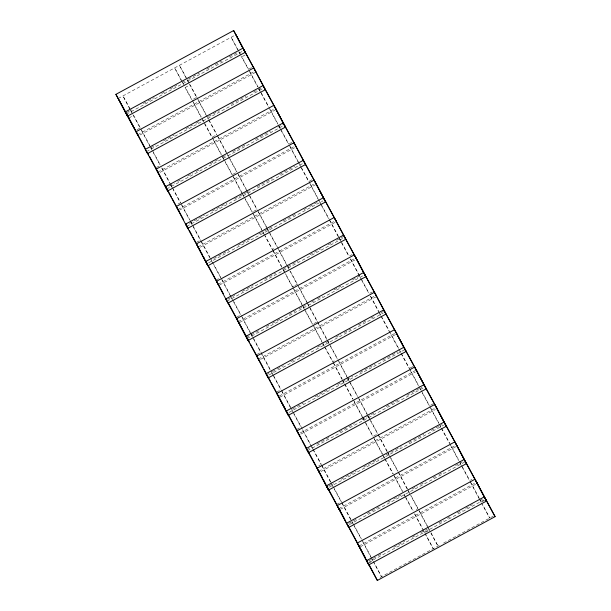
<?xml version="1.0" encoding="UTF-8"?>
<svg xmlns="http://www.w3.org/2000/svg" width="611" height="611" viewBox="0 0 611 611"><rect width="100%" height="100%" fill="white"/><g stroke="black" fill="none" stroke-linecap="round" stroke-linejoin="round"><path stroke-width="0.46" stroke-dasharray="3.06 2.29" d="M118.183 98.508L235.12 35.133M126.592 112.592L131.64 109.85M143.325 103.519L154.186 97.638M161.701 93.559L166.711 90.848M170.049 89.038L176.732 85.418M184.659 81.118L182.277 82.409L183.193 84.081M188.417 79.079L199.278 73.198M206.793 69.127L211.803 66.408M215.141 64.598L221.816 60.978M229.331 56.907L238.519 51.927M126.408 114.196L242.475 51.293M128.86 118.007L133.633 115.426L140.408 128.027M245.003 55.066L241.819 56.792L248.601 69.394M136.994 129.708L140.179 127.982L132.854 114.616M193.473 99.097L196.658 97.378L189.334 84.005M251.549 67.63L248.364 69.349L241.047 55.983M137.674 134.726L254.619 71.35M139.965 134.993L255.192 72.549M150.917 147.694L155.927 144.983M163.442 140.912L174.295 135.023M185.988 128.692L192.664 125.072M196.009 123.262L201.019 120.543M208.534 116.472L219.387 110.591M231.073 104.252L246.103 96.11M253.618 92.04L262.806 87.06M146.525 151.589L262.585 88.687M156.309 167.536L160.288 165.375L152.047 150.337M215.179 135.627L211.994 137.353L202.386 119.802M157.791 172.119L273.934 109.17M160.074 172.386L275.309 109.942M169.354 185.996L174.364 183.277M177.709 181.467L180.214 180.115M187.73 176.037L192.74 173.325M196.078 171.515L201.088 168.796M210.268 163.817L219.456 158.845M222.794 157.035L225.299 155.675M232.814 151.604L246.18 144.364M255.36 139.384L270.39 131.235M277.906 127.164L283.756 123.995M166.635 188.982L283.535 125.629M178.015 204.059L180.398 202.768L173.073 189.395M232.906 174.311L236.877 172.157L229.56 158.784M289.385 143.707L291.768 142.409M177.9 209.512L294.044 146.564M179.351 210.23L294.586 147.786M189.471 223.389L204.494 215.24M212.009 211.169L227.04 203.02M234.555 198.949L249.586 190.808M257.101 186.729L272.132 178.588M279.647 174.509L294.678 166.368M186.745 226.375L302.812 163.473M196.528 242.315L200.507 240.161M311.885 179.802L308.7 181.528L301.376 168.155M198.01 246.897L314.948 183.521M200.293 247.172L315.528 184.721M213.751 258.514L228.781 250.373M237.969 245.393L251.327 238.153M258.843 234.082L261.348 232.722M264.693 230.912L273.873 225.933M283.061 220.953L296.419 213.713M303.934 209.642L306.439 208.282M309.777 206.472L318.965 201.5M208.527 262.86L322.921 200.866M215.851 280.136L220.624 277.554L213.3 264.181M273.919 248.669L272.33 249.532L265.006 236.159M218.119 284.291L334.27 221.35M219.57 285.016L335.638 222.114M228.018 299.077L234.7 295.457M242.216 291.378L253.069 285.497M264.762 279.166L275.614 273.277M283.13 269.207L298.16 261.065M309.853 254.726L320.706 248.845M328.222 244.774L333.232 242.055M336.569 240.245L343.29 236.602M226.964 301.154L343.871 237.801M236.755 317.101L240.734 314.948L233.41 301.574M294.028 286.055L292.44 286.918L285.123 273.552M294.83 285.627L297.213 284.336L289.889 270.963M349.721 255.879L352.104 254.588M238.229 321.684L354.38 258.736M239.688 322.409L354.915 259.958M246.462 337.371L258.988 330.582M266.503 326.511L269.008 325.151M272.346 323.341L281.534 318.369M289.049 314.291L295.724 310.671M299.069 308.861L305.332 305.469M311.595 302.071L314.1 300.719M317.437 298.909L322.448 296.19M334.141 289.858L340.816 286.238M352.509 279.899L361.689 274.919M247.081 338.547L363.148 275.645M256.864 354.495L260.049 352.768M369.831 293.272L372.214 291.982M258.346 359.077L375.284 295.701M260.63 359.344L375.864 296.9M266.572 374.764L268.962 373.474M272.414 371.595L283.275 365.714M290.79 361.643L295.8 358.924M299.138 357.114L305.821 353.494M317.506 347.163L322.516 344.444M325.862 342.634L328.367 341.274M335.882 337.203L340.892 334.492M344.23 332.682L350.905 329.062M358.42 324.983L367.608 320.004M370.946 318.194L373.451 316.842M380.966 312.763L383.471 311.411M268.863 375.032L383.257 313.038M276.974 391.88L279.364 390.589M334.255 360.841L332.667 361.704L324.426 346.658M279.25 396.035L394.599 333.522M279.907 397.188L395.974 334.293M292.532 408.988L303.384 403.107M315.077 396.768L330.108 388.627M337.623 384.548L352.646 376.407M360.162 372.336L375.192 364.187M382.707 360.116L397.738 351.967M288.972 412.425L404.199 349.981M297.091 429.273L299.474 427.983M410.05 368.059L414.029 365.897M300.161 433L416.305 370.052M300.856 434.131L415.251 372.137M306.798 449.543L310.77 447.389M316.819 444.113L330.177 436.873M339.357 431.901L354.388 423.751M361.903 419.681L375.269 412.44M386.121 406.559L399.479 399.319M406.995 395.241L422.148 387.03M307.409 450.727L423.476 387.825M318.789 465.803L320.385 464.94M433.344 403.726L429.365 405.88L421.132 390.834M318.675 471.249L435.62 407.873M320.966 471.524L435.36 409.523M328.573 486.035L333.583 483.316M341.098 479.245L356.129 471.104M363.644 467.025L378.675 458.884M386.19 454.805L401.221 446.664M408.736 442.593L423.767 434.444M431.282 430.373L442.135 424.492M329.192 487.211L443.594 425.21M336.516 504.487L339.701 502.769M338.792 508.642L454.935 445.702M340.243 509.368L456.31 446.465M348.69 523.428L357.87 518.449M367.058 513.469L380.416 506.229M387.932 502.158L390.437 500.799M393.782 498.988L402.962 494.009M412.15 489.037L417.16 486.318M420.498 484.508L425.508 481.796M433.023 477.718L435.528 476.366M438.866 474.548L443.876 471.837M455.569 465.498L462.252 461.878M349.309 524.605L464.536 462.153M416.29 509.543L417.878 508.688L410.561 495.315M470.386 480.231L471.975 479.368M358.901 546.035L475.045 483.087M360.353 546.761L475.587 484.309M368.723 560.86L382.158 553.574M393.851 547.242L404.703 541.361M412.219 537.283L417.229 534.572M420.567 532.761L427.249 529.141M438.942 522.802L443.953 520.091M447.29 518.281L449.795 516.921M457.311 512.85L462.321 510.132M465.658 508.321L472.341 504.701M479.856 500.63L482.362 499.271M368.578 562.448L483.813 499.997M369.181 562.922L371.572 561.631M484.531 500.409L481.353 502.135L479.543 498.775M380.08 577.464L440.203 544.882M443.54 543.072L494.475 515.47M238.71 51.103L231.149 37.286L238.336 50.996M239.153 51.912L240.933 55.166M238.756 51.798L240.589 55.143M249.731 71.846L257.567 86.716M258.865 89.191L260.698 92.536M261.157 93.368L268.473 106.742M269.841 109.239L277.677 124.109M278.983 126.584L280.808 129.929M281.266 130.762L288.591 144.135M289.95 146.625L300.918 167.322M310.067 184.018L321.035 204.708M321.493 205.548L328.81 218.921M329.268 219.746L341.144 242.101M341.602 242.941L348.919 256.315M350.286 258.804L361.254 279.494M361.712 280.327L369.036 293.7M370.396 296.198L378.667 311.893M379.538 313.542L380.454 315.215M380.905 316.047L398.784 349.286M399.647 350.935L400.564 352.608M401.022 353.441L409.255 368.486M410.164 370.144L418.459 385.846M419.757 388.329L420.673 390.001M430.732 408.369L438.568 423.24M439.867 425.722L440.783 427.387M441.241 428.227L449.482 443.273M450.391 444.93L458.685 460.633M459.984 463.107L461.809 466.453M462.267 467.293L469.592 480.658M470.501 482.323L479.658 499.676M480.093 500.501L481.01 502.173M481.468 503.013L489.701 518.052L482.667 504.648M186.997 79.124L179.435 65.316L188.875 83.165M187.447 79.942L189.227 83.188M198.025 99.868L208.076 118.885M208.534 119.725L216.768 134.764M217.676 136.429L226.841 153.781M227.727 155.446L229.102 157.951M238.244 174.654L246.951 191.174M247.379 191.999L249.212 195.344M249.67 196.177L256.994 209.55L252.221 212.139L244.896 198.766M258.354 212.04L267.06 228.567M267.496 229.392L269.321 232.738M269.779 233.57L277.104 246.943M278.013 248.601L287.17 265.961M287.605 266.786L289.438 270.123M298.58 286.826L307.28 303.346M307.715 304.171L309.548 307.516M310.006 308.356L317.323 321.73L312.549 324.311L305.233 310.938M317.781 322.555L327.397 340.739M327.824 341.564L337.44 359.115M338.8 361.613L347.506 378.133M347.942 378.957L349.767 382.303M350.225 383.135L357.55 396.508M358.909 398.998L367.616 415.526M368.051 416.351L377.659 433.902L372.886 436.491L364.652 421.445M378.117 434.734L387.725 452.919M388.161 453.744L397.769 471.295M398.227 472.127L407.843 490.305M408.27 491.137L410.103 494.475M419.245 511.178L427.952 527.698M428.387 528.523L437.995 546.074L430.518 531.83M182.223 81.714L174.662 67.897L181.849 81.607M182.674 82.523L184.453 85.777M185.018 87.426L191.885 99.96M193.252 102.457L201.088 117.327M213.361 139.843L221.197 154.72M222.496 157.195L224.787 161.373M225.245 162.213L232.104 174.746M233.471 177.236L242.177 193.763M242.613 194.588L244.438 197.926M253.58 214.629L262.287 231.149M262.722 231.981L264.548 235.319M272.781 250.357L284.665 272.712M293.807 289.415L302.514 305.935M302.941 306.76L304.774 310.105M313.917 326.801L322.188 342.504M323.051 344.153L323.967 345.826M333.117 362.537L342.297 379.897M343.168 381.547L344.077 383.219M344.535 384.052L352.776 399.098M354.136 401.587L362.842 418.115M363.278 418.94L364.194 420.605M374.253 438.981L382.524 454.676M383.387 456.325L384.304 457.998M384.762 458.838L392.995 473.876M394.362 476.374L402.634 492.069M403.955 494.559L405.33 497.064M405.788 497.896L413.105 511.27M414.472 513.767L423.179 530.287M423.614 531.112L424.523 532.784M424.981 533.617L433.222 548.663L425.309 533.579M130.074 108.926L122.956 95.919L130.143 109.629M130.517 109.736L132.74 113.799M130.563 110.431L132.396 113.776M141.538 130.479L149.81 146.174M150.68 147.824L151.597 149.496M161.648 167.872L170.354 184.392M170.79 185.217L172.623 188.562M181.765 205.258L189.601 220.136M190.899 222.61L192.732 225.955M193.191 226.788L211.009 260.003M211.467 260.836L212.842 263.341M221.984 280.044L230.691 296.564M231.584 298.229L232.951 300.734M242.093 317.437L250.8 333.957M251.236 334.782L253.061 338.127M253.519 338.968L271.345 372.175M271.803 373.015L273.178 375.521M273.636 376.353L280.953 389.726M281.862 391.391L291.027 408.744M291.913 410.401L293.288 412.914M293.746 413.746L301.063 427.12M302.43 429.609L311.136 446.137M311.572 446.962L312.481 448.634M312.939 449.467L321.18 464.513M321.63 465.345L331.246 483.53M331.681 484.355L341.289 501.906M341.74 502.731L351.356 520.916M351.791 521.741L353.624 525.086M354.082 525.926L361.399 539.292M362.766 541.789L371.473 558.309M371.9 559.134L372.817 560.806M373.275 561.646L381.508 576.685L373.604 561.601M249.051 70.234L258.094 87.037M258.545 87.877L277.974 124.01M278.425 124.85L280.235 128.211M280.686 129.051L288.82 144.181M289.278 145.021L298.313 161.823M298.764 162.663L320.462 202.997M320.912 203.837L329.046 218.959M329.497 219.8L338.54 236.61M338.99 237.45L348.934 255.933M350.737 259.293L360.681 277.784M361.132 278.624L368.815 292.906M370.625 296.266L378.759 311.389M379.21 312.229L381.02 315.597M381.47 316.437L389.154 330.719M389.604 331.559L398.647 348.362M399.098 349.202L400.908 352.562M401.358 353.402L418.527 385.335M418.986 386.175L429.38 405.505M429.831 406.346L438.866 423.148M439.317 423.988L441.127 427.349M441.577 428.189L461.465 465.162M461.916 466.002L469.599 480.284M470.05 481.124L479.093 497.934M196.436 96.576L190.113 84.814L185.339 87.404L191.671 99.165M196.895 97.416L206.381 115.067M206.831 115.907L208.641 119.267M209.092 120.107L216.775 134.389M217.226 135.23L226.269 152.032M226.719 152.872L228.529 156.233M228.98 157.08L237.114 172.203M237.564 173.043L246.157 189.005M246.607 189.845L248.868 194.046M249.319 194.886L257.002 209.176M257.452 210.016L266.488 226.818M266.946 227.659L268.748 231.019M269.199 231.859L288.636 267.992M290.446 271.353L297.221 283.955M297.672 284.795L306.714 301.605M307.165 302.445L329.314 343.619M329.764 344.459L337.448 358.741M337.898 359.581L346.933 376.384M347.392 377.224L349.194 380.592M349.645 381.432L357.786 396.554M358.237 397.394L369.533 418.398M369.983 419.238L377.667 433.527M378.117 434.368L387.16 451.17M387.611 452.01L389.421 455.371M389.871 456.211L398.005 471.341M398.456 472.181L407.499 488.983M407.949 489.823L409.301 492.344M411.111 495.704L417.893 508.306M418.344 509.146L427.379 525.956M427.837 526.797L429.64 530.157L424.866 532.746L423.064 529.386M192.121 100.005L201.607 117.648M202.065 118.488L221.495 154.621M221.946 155.461L223.756 158.822M224.206 159.662L232.34 174.792M232.791 175.632L241.383 191.594M241.834 192.434L252.228 211.757M252.679 212.597L263.975 233.608M264.433 234.448L272.567 249.571M273.018 250.411L281.602 266.381M283.412 269.741L292.448 286.544M292.906 287.384L301.941 304.186M302.392 305.026L304.202 308.395M304.652 309.235L312.336 323.517M312.786 324.357L322.28 342M322.73 342.84L333.125 362.17M333.575 363.01L342.16 378.973M342.618 379.813L344.421 383.173M344.879 384.014L353.013 399.143M353.464 399.984L362.048 415.946M362.499 416.786L364.759 420.987M365.21 421.827L372.893 436.109M373.344 436.949L382.837 454.599M383.288 455.439L384.647 457.96M385.098 458.8L393.232 473.922M393.683 474.762L402.275 490.732M404.077 494.093L404.986 495.773M405.437 496.613L413.12 510.895M414.93 514.256L422.606 528.538M140.866 128.868L149.901 145.67M150.352 146.51L152.162 149.878M152.613 150.718L160.296 165.001M162.106 168.361L169.789 182.643M170.24 183.483L172.05 186.844M172.501 187.684L180.635 202.814M181.085 203.654L189.67 219.616M190.12 220.456L192.381 224.657M192.839 225.497L200.973 240.627M201.424 241.467L210.008 257.43M210.459 258.27L212.269 261.63M212.72 262.47L220.854 277.593M221.304 278.433L229.896 294.403M230.347 295.243L232.608 299.443M233.058 300.284L240.742 314.566M241.192 315.406L250.235 332.216M250.686 333.056L270.566 370.022M271.024 370.862L272.827 374.23M273.285 375.07L280.961 389.352M281.419 390.192L290.454 406.995M290.905 407.835L292.715 411.195M293.165 412.035L312.603 448.168M313.053 449.009L321.187 464.139M321.638 464.979L330.681 481.781M331.131 482.621L332.934 485.982M333.392 486.822L341.526 501.944M341.977 502.784L352.822 522.955M353.273 523.795L361.406 538.917M361.865 539.757L370.9 556.568M371.351 557.408L373.161 560.768"/><path stroke-width="0.92" d="M138.292 135.902L115.907 94.354L233.646 30.55L495.093 516.646L377.354 580.45L367.127 561.723M125.163 112.004L242.903 48.2L233.646 30.55M235.915 34.705L245.179 52.355L127.439 116.159L118.183 98.508M165.39 186.79L283.122 122.979L273.865 105.336L156.133 169.14L165.39 186.79L167.658 190.945L285.398 127.134L275.523 108.307M205.609 261.569L323.349 197.765L314.092 180.115L196.352 243.926L205.609 261.569L207.885 265.724L325.617 201.92L315.75 183.094M245.836 336.356L363.568 272.552L354.311 254.902L236.579 318.705L245.836 336.356L248.104 340.51L365.844 276.699L355.969 257.88M286.055 411.142L403.795 347.331L394.538 329.688L276.798 393.492L286.055 411.142L288.331 415.289L406.063 351.485L396.195 332.659M416.305 370.052L426.18 388.879L308.44 452.682L296.908 430.885L414.648 367.074L423.904 384.724L306.164 448.535L319.293 472.425M326.282 485.921L444.014 422.117L434.757 404.467L317.025 468.278L326.282 485.921L328.55 490.075L446.29 426.272L436.414 407.445M346.391 523.314L464.123 459.51L454.867 441.86L337.135 505.664L359.52 547.212M366.501 560.707L484.24 496.903L474.984 479.253L357.244 543.057L366.501 560.707L368.777 564.862L486.509 501.051L476.633 482.224M243.529 49.216L256.032 72.098M242.903 48.2L245.179 52.355M276.141 109.484L263.013 85.593L145.281 149.397L158.402 173.295M283.756 123.995L296.251 146.877M283.122 122.979L285.398 127.134M316.361 184.27L303.239 160.372L185.5 224.184L198.628 248.074M323.975 198.781L336.478 221.663M323.349 197.765L325.617 201.92M356.587 259.056L343.458 235.159L225.719 298.962L238.848 322.86M364.194 273.568L376.697 296.442M363.568 272.552L365.844 276.699M396.806 333.835L383.677 309.945L265.945 373.749L279.074 397.646M404.421 348.346L416.923 371.228M403.795 347.331L406.063 351.485M423.904 384.724L437.033 408.622M444.64 423.133L457.143 446.015M444.014 422.117L446.29 426.272M464.123 459.51L477.252 483.408M484.867 497.919L495.093 516.646M484.24 496.903L486.509 501.051M115.907 94.354L127.966 116.388M125.797 113.02L137.674 134.726M166.016 187.806L178.519 210.688M206.235 262.585L218.738 285.467M246.462 337.371L258.965 360.253M286.681 412.158L299.184 435.032M326.908 486.936L339.403 509.818M128.86 118.007L145.128 148.259M147.839 153.3L148.74 154.98M149.649 156.66L160.945 177.671M161.846 179.351L164.107 183.552M165.016 185.232L167.727 190.273M168.628 191.953L171.34 196.994M172.241 198.674L183.544 219.685M185.805 223.886L188.516 228.926M189.418 230.607L192.129 235.647M193.03 237.328L200.714 251.61M201.622 253.29L202.524 254.978M203.425 256.658L204.334 258.338M205.235 260.019L207.496 264.219M208.397 265.9L223.313 293.624M226.024 298.664L226.933 300.352M227.834 302.033L245.912 335.638M246.813 337.318L249.525 342.359M250.434 344.046L263.081 367.57M263.99 369.25L266.702 374.291M267.603 375.971L270.314 381.012M271.223 382.692L278.906 396.982M279.807 398.662L285.681 409.584M286.59 411.264L301.498 438.996M302.407 440.676L306.47 448.237M307.379 449.917L322.287 477.649M323.196 479.33L324.097 481.01M324.999 482.69L325.907 484.37M326.809 486.05L344.887 519.655M347.598 524.704L362.063 551.588M362.965 553.268L365.676 558.309M366.577 559.989L367.486 561.669M456.524 444.839L466.399 463.665L348.667 527.469L338.792 508.642M368.387 563.35L377.354 580.45M358.901 546.035L368.777 564.862M318.675 471.249L328.55 490.075M278.456 396.47L288.331 415.289M238.229 321.684L248.104 340.51M198.01 246.897L207.885 265.724M157.791 172.119L167.658 190.945M253.756 67.943L136.016 131.747L147.549 153.552L265.289 89.741L253.756 67.943M293.975 142.722L176.243 206.533L187.776 228.331L305.508 164.527L293.975 142.722M334.202 217.508L216.462 281.312L227.995 303.117L345.734 239.313L334.202 217.508M374.421 292.295L256.689 356.098L268.221 377.904L385.953 314.092L374.421 292.295"/></g></svg>
